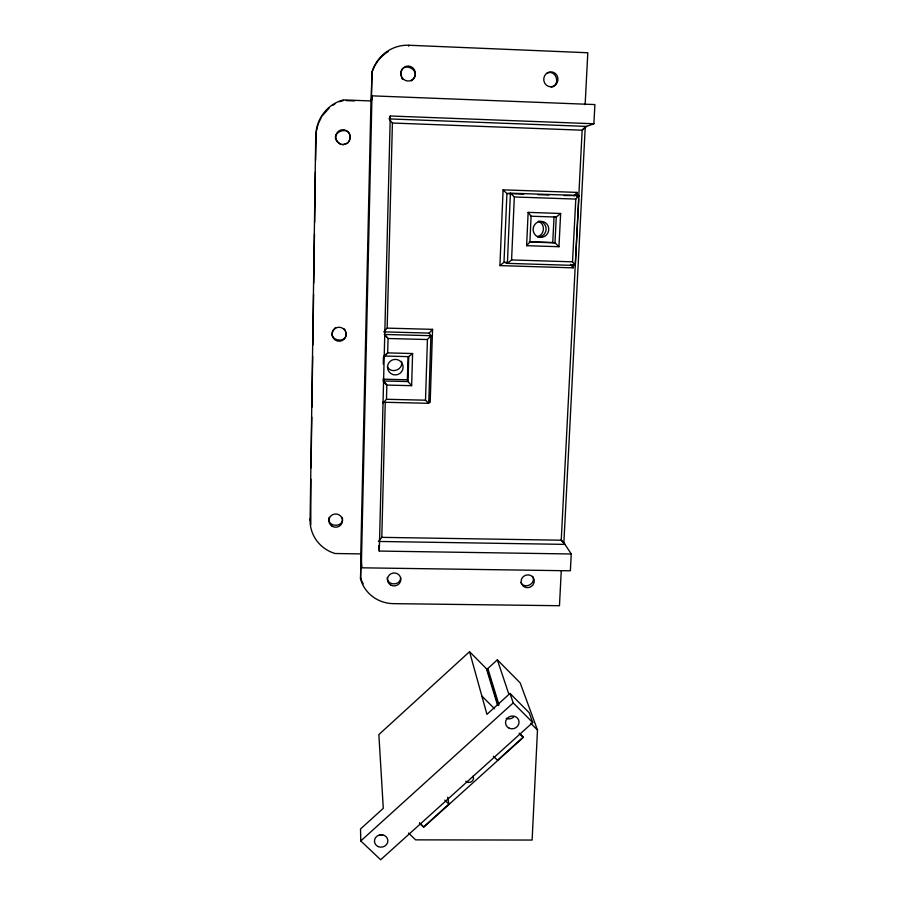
<?xml version="1.0" encoding="UTF-8"?>
<svg xmlns="http://www.w3.org/2000/svg" width="905" height="905" viewBox="0 0 905 905"><rect width="100%" height="100%" fill="white"/><g stroke="black" fill="none" stroke-linecap="round" stroke-linejoin="round"><path stroke-width="1.36" d="M578.634 199.236L561.236 540.206L564.958 544.38L378.381 541.45L381.797 537.355L561.236 540.206L563.872 542.706L571.247 553.984L570.365 570.795L361.649 567.808L360.778 553.905L335.065 553.509A35.453 34.435 -2.2 0 1 310.098 520.183L315.743 136.101A38.643 37.41 75.8 0 1 343.493 99.889L370.971 100.953L372.351 95.851L594.902 104.573L593.895 123.759L585.252 126.858L582.153 130.196L578.77 196.419M310.8 524.719L310.868 479.141M311.037 467.851L311.784 417.092M311.92 407.227L312.678 356.468M312.836 345.19L313.583 294.43M313.752 283.152L314.476 233.795M314.646 222.517L315.393 171.758M315.562 160.479L316.184 132.402M360.778 553.905L370.971 100.953M361.027 553.577L360.552 578.985A35.046 33.802 -9.7 0 0 393.494 603.646L559.471 605.717L561.247 571.1M585.139 104.697L587.809 52.75L408.947 45.25A39.085 37.558 83 0 0 371.978 72.083L371.197 101.564L372.34 96.247M360.552 578.985L361.118 554.233M371.978 72.083L371.333 100.591L372.351 95.851M361.31 567.469L371.966 96.235M383.256 364.082L383.426 357.215M571.247 553.984L379.286 551.066L390.281 115.987L593.895 123.759M381.797 537.355L385.247 402.702M384.523 330.936L387.159 328.13L392.408 123.023L389.851 119.924M383.641 331.864L429.151 333.085L430.904 335.687L428.744 403.302L382.713 402.239L382.906 403.257L386.469 399.286L386.842 385.077L383.245 380.971L408.008 381.571L411.639 385.677L386.842 385.077L383.245 380.971M411.639 385.677L412.59 353.527L408.732 356.638L408.008 381.571L407.363 379.783L408.042 356.468M428.744 403.302L425.508 400.191L427.432 339.533L430.904 335.687L384.421 334.454L388.041 338.493L427.432 339.533M387.159 328.13L432.545 329.352L430.192 402.34L428.619 400.825M573.329 265.052L573.182 267.846L499.922 265.606L503.09 189.846L577.141 192.403L576.926 196.589M499.922 265.606L503.995 262.28L507.388 263.366L511.585 259.95L514.323 196.973L510.397 193.161L506.913 193.568L503.09 189.846M526.62 245.685L528.135 212.381L560.636 213.467L558.962 246.714L526.62 245.685L529.9 242.042L531.088 216.205L528.135 212.381M558.962 246.714L554.991 242.834L552.763 242.506L554.018 216.985L556.27 217.042L560.636 213.467M498.35 705.549L487.207 669.078L497.354 659.836L520.217 682.947L537.491 730.052L532.117 840.055L415.633 839.863L408.506 833.053M563.872 542.706L585.252 126.858M571.677 264.599L575.286 265.448L572.514 261.828L575.806 199.077L578.974 195.514L510.397 193.161L507.388 263.366L575.286 265.448L578.974 195.514L564.245 195.537M310.098 520.183L310.279 518.61M329.216 517.23C326.241 527.728 344.907 528.034 342.305 517.456M400.61 577.707C400.61 585.965 386.876 585.874 387.25 577.514M316.422 131.055L318.017 124.415M371.853 72.841C374.568 64.153 380.304 56.336 388.132 51.596M408.619 46.155L408.947 45.25M318.526 123.148L321.467 117.028M333.21 329.986C326.852 341.208 348.64 344.681 345.936 331.999M349.081 141.497C355.665 121.247 322.893 133.352 340.925 144.517M389.422 117.922L390.281 115.987M322.237 115.908L329.341 107.831M574.042 195.865L577.141 192.403M429.151 333.085L432.545 329.352M384.082 356.785L387.668 352.893L388.041 338.493L384.421 334.454M469.548 651.702L378.867 734.577L383.29 808.335L360.529 828.969L360.778 840.949L380.654 859.75L532.74 722.541L529.176 712.721L510.013 693.434L486.935 714.35L469.548 651.702L488.406 670.684M360.778 840.949L513.214 702.914L510.013 693.434M447.737 797.248L448.914 804.115L423.687 826.853L419.705 823.018M411.243 80.907C424.988 70.647 399.218 58.35 400.847 75.952M334.341 328.572L335.8 327.497M347.893 142.967L342.769 144.868M332.565 105.41L334.873 104.041M546.541 73.463C555.874 68.35 561.349 85.138 551.269 87.253M537.502 236.522C544.867 235.062 545.534 223.467 538.215 221.42M339.692 101.722L343.504 100.489M386.469 399.286L425.508 400.191M408.732 356.638L383.878 356.004L387.668 352.893L412.59 353.527M382.872 379.184L407.363 379.783M529.312 241.759L552.763 242.506M529.9 242.042L554.991 242.834L556.27 217.042L530.488 216.205M511.585 259.95L572.514 261.828M506.766 262.371L503.995 262.28L506.913 193.568L523.69 194.145M537.683 194.62L548.871 195.005M514.323 196.973L575.806 199.077M346.276 100.602L354.59 100.919M388.992 118.894L586.531 126.406L582.153 130.196L392.408 123.023M419.411 823.154L423.676 827.249L523.497 737.258L519.617 733.389M444.808 800.133L448.914 804.115M493.417 756.263L497.501 760.302L523.067 737.258L519.119 733.31M481.856 696.047L494.549 708.728M513.214 702.914L532.74 722.541M530.737 723.276L537.491 730.052M570.478 264.317L573.182 267.846M520.929 582.571C524.662 589.845 536.665 583.487 532.638 576.327M344.194 328.832L345.28 330.302M387.397 366.763C391.152 374.41 403.788 369.568 401.447 361.378M401.515 77.785L402.612 79.38M362.158 581.655L363.188 583.838M360.88 578.284L361.649 580.569M497.354 659.836L508.882 694.271M487.818 668.524L499.006 704.95M486.438 668.705L497.524 705.142M378.765 545.568L379.286 551.066M361.106 553.577L361.649 567.808M538.758 221.205A7.941 7.715 -72.5 0 1 546.111 229.372A7.941 7.715 -72.5 0 1 538.011 237.042M382.725 834.693A6.607 6.097 -8.9 0 1 379.331 835.021M473.055 776.139A4.536 4.22 -14.4 0 1 465.747 781.241M514.063 716.613A6.663 6.267 -18 0 1 506.133 718.31M336.083 134.834A7.421 7.183 74.4 0 0 344.613 144.347A7.421 7.183 74.4 0 0 348.233 132.13A7.421 7.183 74.4 0 0 336.083 134.834M332.339 335.879A7.025 6.969 40.7 0 0 343.99 339.33A7.025 6.969 40.7 0 0 341.072 327.542A7.025 6.969 40.7 0 0 332.339 335.879M332.158 526.269A6.81 6.618 -0.7 0 0 342.486 520.726A6.81 6.618 -0.7 0 0 332.373 514.809A6.81 6.618 -0.7 0 0 332.158 526.269M544.527 236.431A8.055 7.817 -72.3 0 0 545.195 222.54A8.055 7.817 -72.3 0 0 533.113 229.089A8.055 7.817 -72.3 0 0 544.527 236.431M393.075 374.591A7.794 7.76 -14.6 0 0 402.883 365.337A7.794 7.76 -14.6 0 0 389.953 361.514A7.794 7.76 -14.6 0 0 393.075 374.591M390.643 585.003A6.72 6.471 -9.7 0 0 400.87 579.539A6.72 6.471 -9.7 0 0 390.971 573.781A6.72 6.471 -9.7 0 0 390.643 585.003M525.658 587.458A6.674 6.38 -23.9 0 0 534.142 579.709A6.674 6.38 -23.9 0 0 523.214 576.655A6.674 6.38 -23.9 0 0 525.658 587.458M402.012 69.538A7.523 7.217 83 0 0 407.951 81.054A7.523 7.217 83 0 0 414.524 70.036A7.523 7.217 83 0 0 402.012 69.538M555.636 84.787A7.466 7.116 -82.9 0 0 553.057 72.185A7.466 7.116 -82.9 0 0 543.894 80.964A7.466 7.116 -82.9 0 0 555.636 84.787M378.267 846.628A6.731 6.211 -8.9 0 0 387.849 840.304A6.731 6.211 -8.9 0 0 377.351 835.915A6.731 6.211 -8.9 0 0 378.267 846.628M509.232 728.242A6.799 6.369 -18 0 0 519.04 721.828A6.799 6.369 -18 0 0 508.61 717.167A6.799 6.369 -18 0 0 509.232 728.242"/></g></svg>
